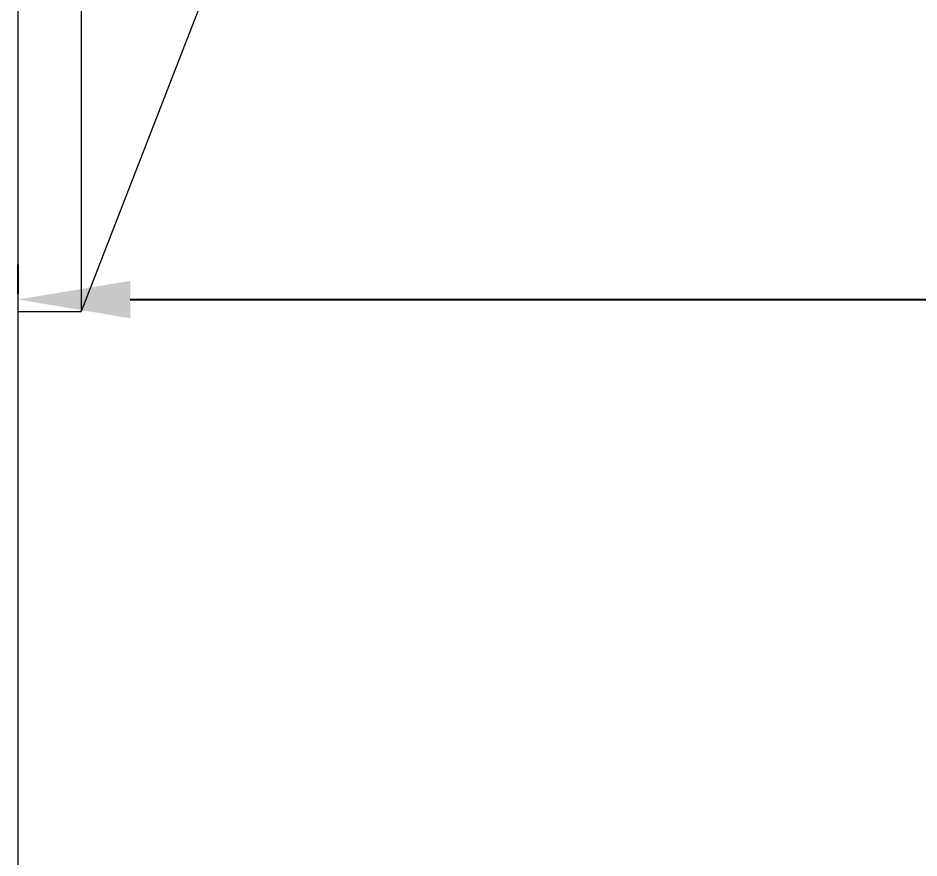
# Model space of a CAD drawing. Header units: millimetres. Extents: x 789 to 1209, y -1956 to -1362.
# Drawn here: x 1026.06 to 1058.17, y -1676.48 to -1646.56 of the extents above; entities that cross this region are included whole.
import ezdxf

# ---------------------------------------------------------------- set-up
doc = ezdxf.new("R2010")
doc.units = ezdxf.units.MM
doc.header["$LTSCALE"] = 0.1
doc.layers.get('0').update_dxf_attribs({"lineweight": 13})
doc.layers.add('DIM', color=3, linetype='Continuous', lineweight=9)
doc.styles.get("Standard").update_dxf_attribs({"font": 'arial.ttf'})
doc.dimstyles.new('ISO-25', dxfattribs={"dimtxt": 2.5, "dimasz": 2.5, "dimexe": 1.25, "dimexo": 0.625, "dimtad": 1, "dimlfac": 1.333333, "dimtxsty": 'Standard', "dimcen": 2.5, "dimadec": 0, "dimazin": 0, "dimtfac": 1, "dimtmove": 0, "dimatfit": 3, "dimfxl": 0, "dimarcsym": 0})

# ---------------------------------------------------------------- blocks, each defined once
blk = doc.blocks.new('*D47')
at = {"layer": 'Defpoints', "color": 0}
for p in [(1176.739, -1558.673), (1176.739, -1656.588), (1026.064, -1657.008)]:
    blk.add_point(p, dxfattribs=at)
at = {"layer": 'DIM', "color": 0, "linetype": 'ByBlock', "lineweight": -2}
for p, q in [((1176.739, -1559.298), (1176.739, -1657.838)), ((1026.064, -1656.383), (1026.064, -1655.338)), ((1030.064, -1656.588), (1172.739, -1656.588))]:
    blk.add_line(p, q, dxfattribs=at)
at = {"layer": 'DIM', "color": 0}
for points in [[(1030.064, -1655.922), (1030.064, -1657.255), (1026.064, -1656.588)], [(1172.739, -1655.922), (1172.739, -1657.255), (1176.739, -1656.588)]]:
    blk.add_solid(points, dxfattribs=at)
at = {"layer": 'DIM', "color": 0, "insert": (1101.402, -1653.56), "char_height": 4, "attachment_point": 5}
blk.add_mtext('200,9', dxfattribs=at)

msp = doc.modelspace()

# ---------------------------------------------------------------- linework, layer by layer
at = {"color": 7, "linetype": 'Continuous'}
for p, q in [((1026.064, -1859.557), (1026.064, -1409.593)), ((1026.064, -1657.008), (1026.064, -1615.759)), ((1028.314, -1615.758), (1028.314, -1657.008)), ((1033.346, -1644.071), (1028.314, -1657.008)), ((1026.064, -1657.008), (1028.314, -1657.008))]:
    msp.add_line(p, q, dxfattribs=at)

# ---------------------------------------------------------------- dimensions: what is measured, and where the dimension line sits
at = {"layer": 'DIM'}
dim = msp.add_linear_dim(base=(1176.739, -1656.588), p1=(1026.064, -1657.008), p2=(1176.739, -1558.673), dimstyle='ISO-25', override={"dimtxt": 4, "dimasz": 4, "dimdec": 1, "dimlfac": 1.333333, "dimtdec": 1, "dimfxl": 1.25, "dimarcsym": 1}, dxfattribs=at)
dim.commit()
dim.dimension.update_dxf_attribs({"geometry": '*D47', "text_midpoint": (1101.402, -1653.56)})

doc.saveas('drawing.dxf')
